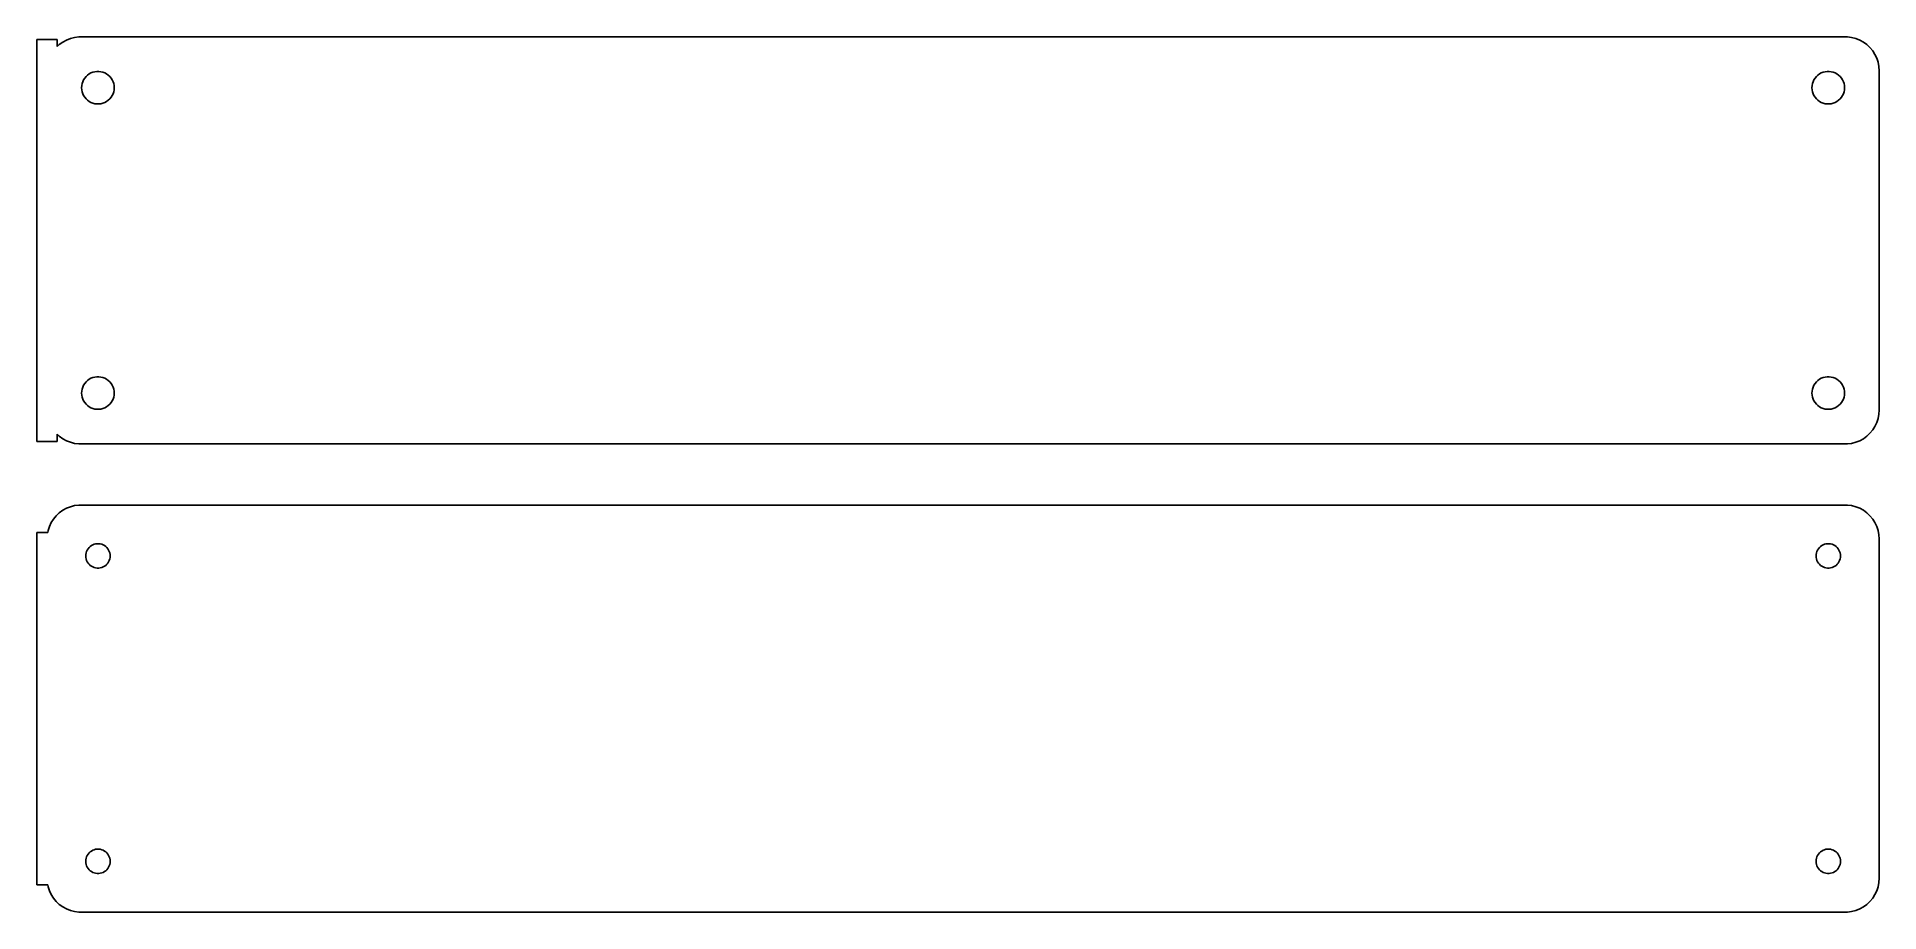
# Model space of a CAD drawing. Header units: metres. Extents: x -136 to 135, y 39 to 168.
import ezdxf

# ---------------------------------------------------------------- set-up
doc = ezdxf.new("R2010")
doc.units = ezdxf.units.M

msp = doc.modelspace()

# ---------------------------------------------------------------- linework, layer by layer
for p, q in [((-133.5, 167.615), (-136.5, 167.615)), ((-136.5, 167.615), (-136.5, 108.385)), ((-133.5, 166.559), (-133.5, 167.615)), ((-133.187, 166.853), (-133.5, 166.559)), ((-132.679, 167.222), (-133.187, 166.853)), ((-132.129, 167.524), (-132.679, 167.222)), ((-131.545, 167.755), (-132.129, 167.524)), ((-130.937, 167.911), (-131.545, 167.755)), ((-130.314, 167.99), (-130.937, 167.911)), ((130.314, 167.99), (-130.314, 167.99)), ((130.937, 167.911), (130.314, 167.99)), ((131.545, 167.755), (130.937, 167.911)), ((132.129, 167.524), (131.545, 167.755)), ((132.679, 167.222), (132.129, 167.524)), ((133.187, 166.853), (132.679, 167.222)), ((133.645, 166.423), (133.187, 166.853)), ((134.045, 165.939), (133.645, 166.423)), ((134.382, 165.409), (134.045, 165.939)), ((134.649, 164.841), (134.382, 165.409)), ((134.843, 164.243), (134.649, 164.841)), ((134.961, 163.627), (134.843, 164.243)), ((135, 163), (134.961, 163.627)), ((135, 113), (135, 163)), ((-129.9, 160.5), (-129.881, 160.801)), ((-129.881, 160.199), (-129.9, 160.5)), ((-129.881, 160.801), (-129.825, 161.097)), ((-129.825, 159.903), (-129.881, 160.199)), ((-129.825, 161.097), (-129.731, 161.383)), ((-129.731, 161.383), (-129.603, 161.656)), ((-129.603, 161.656), (-129.442, 161.911)), ((-129.442, 161.911), (-129.25, 162.143)), ((-129.25, 162.143), (-129.03, 162.349)), ((-129.03, 162.349), (-128.786, 162.526)), ((-128.786, 162.526), (-128.522, 162.672)), ((-128.522, 162.672), (-128.242, 162.783)), ((-128.242, 162.783), (-127.95, 162.857)), ((-127.95, 162.857), (-127.651, 162.895)), ((-127.651, 162.895), (-127.349, 162.895)), ((-127.349, 162.895), (-127.05, 162.857)), ((-127.05, 162.857), (-126.758, 162.783)), ((-126.758, 162.783), (-126.478, 162.672)), ((-126.478, 162.672), (-126.214, 162.526)), ((-126.214, 162.526), (-125.97, 162.349)), ((-125.97, 162.349), (-125.75, 162.143)), ((-125.75, 162.143), (-125.558, 161.911)), ((-125.558, 161.911), (-125.397, 161.656)), ((-125.397, 161.656), (-125.269, 161.383)), ((-125.269, 161.383), (-125.175, 161.097)), ((-125.175, 161.097), (-125.119, 160.801)), ((-125.119, 160.199), (-125.175, 159.903)), ((-125.119, 160.801), (-125.1, 160.5)), ((-125.1, 160.5), (-125.119, 160.199)), ((125.1, 160.5), (125.119, 160.801)), ((125.119, 160.199), (125.1, 160.5)), ((125.119, 160.801), (125.175, 161.097)), ((125.175, 159.903), (125.119, 160.199)), ((125.175, 161.097), (125.269, 161.383)), ((125.269, 161.383), (125.397, 161.656)), ((125.397, 161.656), (125.558, 161.911)), ((125.558, 161.911), (125.75, 162.143)), ((125.75, 162.143), (125.97, 162.349)), ((125.97, 162.349), (126.214, 162.526)), ((126.214, 162.526), (126.478, 162.672)), ((126.478, 162.672), (126.758, 162.783)), ((126.758, 162.783), (127.05, 162.857)), ((127.05, 162.857), (127.349, 162.895)), ((127.349, 162.895), (127.651, 162.895)), ((127.651, 162.895), (127.95, 162.857)), ((127.95, 162.857), (128.242, 162.783)), ((128.242, 162.783), (128.522, 162.672)), ((128.522, 162.672), (128.786, 162.526)), ((128.786, 162.526), (129.03, 162.349)), ((129.03, 162.349), (129.25, 162.143)), ((129.25, 162.143), (129.442, 161.911)), ((129.442, 161.911), (129.603, 161.656)), ((129.603, 161.656), (129.731, 161.383)), ((129.731, 161.383), (129.825, 161.097)), ((129.825, 161.097), (129.881, 160.801)), ((129.881, 160.199), (129.825, 159.903)), ((129.881, 160.801), (129.9, 160.5)), ((129.9, 160.5), (129.881, 160.199)), ((-129.731, 159.617), (-129.825, 159.903)), ((-129.603, 159.344), (-129.731, 159.617)), ((-129.442, 159.089), (-129.603, 159.344)), ((-129.25, 158.857), (-129.442, 159.089)), ((-129.03, 158.651), (-129.25, 158.857)), ((-128.786, 158.474), (-129.03, 158.651)), ((-128.522, 158.328), (-128.786, 158.474)), ((-128.242, 158.217), (-128.522, 158.328)), ((-127.95, 158.143), (-128.242, 158.217)), ((-127.651, 158.105), (-127.95, 158.143)), ((-127.349, 158.105), (-127.651, 158.105)), ((-127.05, 158.143), (-127.349, 158.105)), ((-126.758, 158.217), (-127.05, 158.143)), ((-126.478, 158.328), (-126.758, 158.217)), ((-126.214, 158.474), (-126.478, 158.328)), ((-125.97, 158.651), (-126.214, 158.474)), ((-125.75, 158.857), (-125.97, 158.651)), ((-125.558, 159.089), (-125.75, 158.857)), ((-125.397, 159.344), (-125.558, 159.089)), ((-125.269, 159.617), (-125.397, 159.344)), ((-125.175, 159.903), (-125.269, 159.617)), ((125.269, 159.617), (125.175, 159.903)), ((125.397, 159.344), (125.269, 159.617)), ((125.558, 159.089), (125.397, 159.344)), ((125.75, 158.857), (125.558, 159.089)), ((125.97, 158.651), (125.75, 158.857)), ((126.214, 158.474), (125.97, 158.651)), ((126.478, 158.328), (126.214, 158.474)), ((126.758, 158.217), (126.478, 158.328)), ((127.05, 158.143), (126.758, 158.217)), ((127.349, 158.105), (127.05, 158.143)), ((127.651, 158.105), (127.349, 158.105)), ((127.95, 158.143), (127.651, 158.105)), ((128.242, 158.217), (127.95, 158.143)), ((128.522, 158.328), (128.242, 158.217)), ((128.786, 158.474), (128.522, 158.328)), ((129.03, 158.651), (128.786, 158.474)), ((129.25, 158.857), (129.03, 158.651)), ((129.442, 159.089), (129.25, 158.857)), ((129.603, 159.344), (129.442, 159.089)), ((129.731, 159.617), (129.603, 159.344)), ((129.825, 159.903), (129.731, 159.617)), ((-129.603, 116.656), (-129.442, 116.911)), ((-129.442, 116.911), (-129.25, 117.143)), ((-129.25, 117.143), (-129.03, 117.349)), ((-129.03, 117.349), (-128.786, 117.526)), ((-128.786, 117.526), (-128.522, 117.672)), ((-128.522, 117.672), (-128.242, 117.783)), ((-128.242, 117.783), (-127.95, 117.857)), ((-127.95, 117.857), (-127.651, 117.895)), ((-127.651, 117.895), (-127.349, 117.895)), ((-127.349, 117.895), (-127.05, 117.857)), ((-127.05, 117.857), (-126.758, 117.783)), ((-126.758, 117.783), (-126.478, 117.672)), ((-126.478, 117.672), (-126.214, 117.526)), ((-126.214, 117.526), (-125.97, 117.349)), ((-125.97, 117.349), (-125.75, 117.143)), ((-125.75, 117.143), (-125.558, 116.911)), ((-125.558, 116.911), (-125.397, 116.656)), ((125.397, 116.656), (125.558, 116.911)), ((125.558, 116.911), (125.75, 117.143)), ((125.75, 117.143), (125.97, 117.349)), ((125.97, 117.349), (126.214, 117.526)), ((126.214, 117.526), (126.478, 117.672)), ((126.478, 117.672), (126.758, 117.783)), ((126.758, 117.783), (127.05, 117.857)), ((127.05, 117.857), (127.349, 117.895)), ((127.349, 117.895), (127.651, 117.895)), ((127.651, 117.895), (127.95, 117.857)), ((127.95, 117.857), (128.242, 117.783)), ((128.242, 117.783), (128.522, 117.672)), ((128.522, 117.672), (128.786, 117.526)), ((128.786, 117.526), (129.03, 117.349)), ((129.03, 117.349), (129.25, 117.143)), ((129.25, 117.143), (129.442, 116.911)), ((129.442, 116.911), (129.603, 116.656)), ((-129.9, 115.5), (-129.881, 115.801)), ((-129.881, 115.199), (-129.9, 115.5)), ((-129.881, 115.801), (-129.825, 116.097)), ((-129.825, 114.903), (-129.881, 115.199)), ((-129.825, 116.097), (-129.731, 116.383)), ((-129.731, 114.617), (-129.825, 114.903)), ((-129.731, 116.383), (-129.603, 116.656)), ((-129.603, 114.344), (-129.731, 114.617)), ((-129.442, 114.089), (-129.603, 114.344)), ((-129.25, 113.857), (-129.442, 114.089)), ((-125.558, 114.089), (-125.75, 113.857)), ((-125.397, 114.344), (-125.558, 114.089)), ((-125.397, 116.656), (-125.269, 116.383)), ((-125.269, 114.617), (-125.397, 114.344)), ((-125.269, 116.383), (-125.175, 116.097)), ((-125.175, 114.903), (-125.269, 114.617)), ((-125.175, 116.097), (-125.119, 115.801)), ((-125.119, 115.199), (-125.175, 114.903)), ((-125.119, 115.801), (-125.1, 115.5)), ((-125.1, 115.5), (-125.119, 115.199)), ((125.1, 115.5), (125.119, 115.801)), ((125.119, 115.199), (125.1, 115.5)), ((125.119, 115.801), (125.175, 116.097)), ((125.175, 114.903), (125.119, 115.199)), ((125.175, 116.097), (125.269, 116.383)), ((125.269, 114.617), (125.175, 114.903)), ((125.269, 116.383), (125.397, 116.656)), ((125.397, 114.344), (125.269, 114.617)), ((125.558, 114.089), (125.397, 114.344)), ((125.75, 113.857), (125.558, 114.089)), ((129.442, 114.089), (129.25, 113.857)), ((129.603, 114.344), (129.442, 114.089)), ((129.603, 116.656), (129.731, 116.383)), ((129.731, 114.617), (129.603, 114.344)), ((129.731, 116.383), (129.825, 116.097)), ((129.825, 114.903), (129.731, 114.617)), ((129.825, 116.097), (129.881, 115.801)), ((129.881, 115.199), (129.825, 114.903)), ((129.881, 115.801), (129.9, 115.5)), ((129.9, 115.5), (129.881, 115.199)), ((-129.03, 113.651), (-129.25, 113.857)), ((-128.786, 113.474), (-129.03, 113.651)), ((-128.522, 113.328), (-128.786, 113.474)), ((-128.242, 113.217), (-128.522, 113.328)), ((-127.95, 113.143), (-128.242, 113.217)), ((-127.651, 113.105), (-127.95, 113.143)), ((-127.349, 113.105), (-127.651, 113.105)), ((-127.05, 113.143), (-127.349, 113.105)), ((-126.758, 113.217), (-127.05, 113.143)), ((-126.478, 113.328), (-126.758, 113.217)), ((-126.214, 113.474), (-126.478, 113.328)), ((-125.97, 113.651), (-126.214, 113.474)), ((-125.75, 113.857), (-125.97, 113.651)), ((125.97, 113.651), (125.75, 113.857)), ((126.214, 113.474), (125.97, 113.651)), ((126.478, 113.328), (126.214, 113.474)), ((126.758, 113.217), (126.478, 113.328)), ((127.05, 113.143), (126.758, 113.217)), ((127.349, 113.105), (127.05, 113.143)), ((127.651, 113.105), (127.349, 113.105)), ((127.95, 113.143), (127.651, 113.105)), ((128.242, 113.217), (127.95, 113.143)), ((128.522, 113.328), (128.242, 113.217)), ((128.786, 113.474), (128.522, 113.328)), ((129.03, 113.651), (128.786, 113.474)), ((129.25, 113.857), (129.03, 113.651)), ((134.649, 111.159), (134.843, 111.757)), ((134.843, 111.757), (134.961, 112.373)), ((134.961, 112.373), (135, 113)), ((-133.5, 108.385), (-133.5, 109.441)), ((-133.5, 109.441), (-133.187, 109.147)), ((-133.187, 109.147), (-132.679, 108.778)), ((-132.679, 108.778), (-132.129, 108.476)), ((132.129, 108.476), (132.679, 108.778)), ((132.679, 108.778), (133.187, 109.147)), ((133.187, 109.147), (133.645, 109.577)), ((133.645, 109.577), (134.045, 110.061)), ((134.045, 110.061), (134.382, 110.591)), ((134.382, 110.591), (134.649, 111.159)), ((-136.5, 108.385), (-133.5, 108.385)), ((-132.129, 108.476), (-131.545, 108.245)), ((-131.545, 108.245), (-130.937, 108.089)), ((-130.937, 108.089), (-130.314, 108.01)), ((-130.314, 108.01), (130.314, 108.01)), ((130.314, 108.01), (130.937, 108.089)), ((130.937, 108.089), (131.545, 108.245)), ((131.545, 108.245), (132.129, 108.476)), ((-133.187, 97.8526), (-133.645, 97.4227)), ((-132.679, 98.2216), (-133.187, 97.8526)), ((-132.129, 98.5241), (-132.679, 98.2216)), ((-131.545, 98.7553), (-132.129, 98.5241)), ((-130.937, 98.9114), (-131.545, 98.7553)), ((-130.314, 98.9901), (-130.937, 98.9114)), ((130.314, 98.9901), (-130.314, 98.9901)), ((130.937, 98.9114), (130.314, 98.9901)), ((131.545, 98.7553), (130.937, 98.9114)), ((132.129, 98.5241), (131.545, 98.7553)), ((132.679, 98.2216), (132.129, 98.5241)), ((133.187, 97.8526), (132.679, 98.2216)), ((133.645, 97.4227), (133.187, 97.8526)), ((-134.843, 95.2434), (-134.9, 94.9442)), ((-134.649, 95.8406), (-134.843, 95.2434)), ((-134.382, 96.4088), (-134.649, 95.8406)), ((-134.045, 96.9389), (-134.382, 96.4088)), ((-133.645, 97.4227), (-134.045, 96.9389)), ((134.045, 96.9389), (133.645, 97.4227)), ((134.382, 96.4088), (134.045, 96.9389)), ((134.649, 95.8406), (134.382, 96.4088)), ((134.843, 95.2434), (134.649, 95.8406)), ((134.961, 94.6267), (134.843, 95.2434)), ((-134.9, 94.9442), (-136.5, 94.9442)), ((-136.5, 94.9442), (-136.5, 43.0558)), ((-129.174, 92.1626), (-129.077, 92.3672)), ((-129.077, 92.3672), (-128.956, 92.558)), ((-128.956, 92.558), (-128.812, 92.7322)), ((-128.812, 92.7322), (-128.647, 92.8869)), ((-128.647, 92.8869), (-128.464, 93.0198)), ((-128.464, 93.0198), (-128.266, 93.1287)), ((-128.266, 93.1287), (-128.056, 93.2119)), ((-128.056, 93.2119), (-127.837, 93.2681)), ((-127.837, 93.2681), (-127.613, 93.2964)), ((-127.613, 93.2964), (-127.387, 93.2964)), ((-127.387, 93.2964), (-127.163, 93.2681)), ((-127.163, 93.2681), (-126.944, 93.2119)), ((-126.944, 93.2119), (-126.734, 93.1287)), ((-126.734, 93.1287), (-126.536, 93.0198)), ((-126.536, 93.0198), (-126.353, 92.8869)), ((-126.353, 92.8869), (-126.188, 92.7322)), ((-126.188, 92.7322), (-126.044, 92.558)), ((-126.044, 92.558), (-125.923, 92.3672)), ((-125.923, 92.3672), (-125.826, 92.1626)), ((125.826, 92.1626), (125.923, 92.3672)), ((125.923, 92.3672), (126.044, 92.558)), ((126.044, 92.558), (126.188, 92.7322)), ((126.188, 92.7322), (126.353, 92.8869)), ((126.353, 92.8869), (126.536, 93.0198)), ((126.536, 93.0198), (126.734, 93.1287)), ((126.734, 93.1287), (126.944, 93.2119)), ((126.944, 93.2119), (127.163, 93.2681)), ((127.163, 93.2681), (127.387, 93.2964)), ((127.387, 93.2964), (127.613, 93.2964)), ((127.613, 93.2964), (127.837, 93.2681)), ((127.837, 93.2681), (128.056, 93.2119)), ((128.056, 93.2119), (128.266, 93.1287)), ((128.266, 93.1287), (128.464, 93.0198)), ((128.464, 93.0198), (128.647, 92.8869)), ((128.647, 92.8869), (128.812, 92.7322)), ((128.812, 92.7322), (128.956, 92.558)), ((128.956, 92.558), (129.077, 92.3672)), ((129.077, 92.3672), (129.174, 92.1626)), ((135, 94), (134.961, 94.6267)), ((135, 44), (135, 94)), ((-129.3, 91.5), (-129.286, 91.7256)), ((-129.286, 91.2744), (-129.3, 91.5)), ((-129.286, 91.7256), (-129.243, 91.9476)), ((-129.243, 91.0524), (-129.286, 91.2744)), ((-129.243, 91.9476), (-129.174, 92.1626)), ((-129.174, 90.8374), (-129.243, 91.0524)), ((-129.077, 90.6328), (-129.174, 90.8374)), ((-128.956, 90.442), (-129.077, 90.6328)), ((-128.812, 90.2678), (-128.956, 90.442)), ((-128.647, 90.1131), (-128.812, 90.2678)), ((-128.464, 89.9802), (-128.647, 90.1131)), ((-128.266, 89.8713), (-128.464, 89.9802)), ((-128.056, 89.7881), (-128.266, 89.8713)), ((-127.837, 89.7319), (-128.056, 89.7881)), ((-127.613, 89.7036), (-127.837, 89.7319)), ((-127.387, 89.7036), (-127.613, 89.7036)), ((-127.163, 89.7319), (-127.387, 89.7036)), ((-126.944, 89.7881), (-127.163, 89.7319)), ((-126.734, 89.8713), (-126.944, 89.7881)), ((-126.536, 89.9802), (-126.734, 89.8713)), ((-126.353, 90.1131), (-126.536, 89.9802)), ((-126.188, 90.2678), (-126.353, 90.1131)), ((-126.044, 90.442), (-126.188, 90.2678)), ((-125.923, 90.6328), (-126.044, 90.442)), ((-125.826, 90.8374), (-125.923, 90.6328)), ((-125.826, 92.1626), (-125.757, 91.9476)), ((-125.757, 91.0524), (-125.826, 90.8374)), ((-125.757, 91.9476), (-125.714, 91.7256)), ((-125.714, 91.2744), (-125.757, 91.0524)), ((-125.714, 91.7256), (-125.7, 91.5)), ((-125.7, 91.5), (-125.714, 91.2744)), ((125.7, 91.5), (125.714, 91.7256)), ((125.714, 91.2744), (125.7, 91.5)), ((125.714, 91.7256), (125.757, 91.9476)), ((125.757, 91.0524), (125.714, 91.2744)), ((125.757, 91.9476), (125.826, 92.1626)), ((125.826, 90.8374), (125.757, 91.0524)), ((125.923, 90.6328), (125.826, 90.8374)), ((126.044, 90.442), (125.923, 90.6328)), ((126.188, 90.2678), (126.044, 90.442)), ((126.353, 90.1131), (126.188, 90.2678)), ((126.536, 89.9802), (126.353, 90.1131)), ((126.734, 89.8713), (126.536, 89.9802)), ((126.944, 89.7881), (126.734, 89.8713)), ((127.163, 89.7319), (126.944, 89.7881)), ((127.387, 89.7036), (127.163, 89.7319)), ((127.613, 89.7036), (127.387, 89.7036)), ((127.837, 89.7319), (127.613, 89.7036)), ((128.056, 89.7881), (127.837, 89.7319)), ((128.266, 89.8713), (128.056, 89.7881)), ((128.464, 89.9802), (128.266, 89.8713)), ((128.647, 90.1131), (128.464, 89.9802)), ((128.812, 90.2678), (128.647, 90.1131)), ((128.956, 90.442), (128.812, 90.2678)), ((129.077, 90.6328), (128.956, 90.442)), ((129.174, 90.8374), (129.077, 90.6328)), ((129.174, 92.1626), (129.243, 91.9476)), ((129.243, 91.0524), (129.174, 90.8374)), ((129.243, 91.9476), (129.286, 91.7256)), ((129.286, 91.2744), (129.243, 91.0524)), ((129.286, 91.7256), (129.3, 91.5)), ((129.3, 91.5), (129.286, 91.2744)), ((-129.3, 46.5), (-129.286, 46.7256)), ((-129.286, 46.2744), (-129.3, 46.5)), ((-129.286, 46.7256), (-129.243, 46.9476)), ((-129.243, 46.0524), (-129.286, 46.2744)), ((-129.243, 46.9476), (-129.174, 47.1626)), ((-129.174, 47.1626), (-129.077, 47.3672)), ((-129.077, 47.3672), (-128.956, 47.558)), ((-128.956, 47.558), (-128.812, 47.7322)), ((-128.812, 47.7322), (-128.647, 47.8869)), ((-128.647, 47.8869), (-128.464, 48.0198)), ((-128.464, 48.0198), (-128.266, 48.1287)), ((-128.266, 48.1287), (-128.056, 48.2119)), ((-128.056, 48.2119), (-127.837, 48.2681)), ((-127.837, 48.2681), (-127.613, 48.2964)), ((-127.613, 48.2964), (-127.387, 48.2964)), ((-127.387, 48.2964), (-127.163, 48.2681)), ((-127.163, 48.2681), (-126.944, 48.2119)), ((-126.944, 48.2119), (-126.734, 48.1287)), ((-126.734, 48.1287), (-126.536, 48.0198)), ((-126.536, 48.0198), (-126.353, 47.8869)), ((-126.353, 47.8869), (-126.188, 47.7322)), ((-126.188, 47.7322), (-126.044, 47.558)), ((-126.044, 47.558), (-125.923, 47.3672)), ((-125.923, 47.3672), (-125.826, 47.1626)), ((-125.826, 47.1626), (-125.757, 46.9476)), ((-125.757, 46.9476), (-125.714, 46.7256)), ((-125.714, 46.2744), (-125.757, 46.0524)), ((-125.714, 46.7256), (-125.7, 46.5)), ((-125.7, 46.5), (-125.714, 46.2744)), ((125.7, 46.5), (125.714, 46.7256)), ((125.714, 46.2744), (125.7, 46.5)), ((125.714, 46.7256), (125.757, 46.9476)), ((125.757, 46.0524), (125.714, 46.2744)), ((125.757, 46.9476), (125.826, 47.1626)), ((125.826, 47.1626), (125.923, 47.3672)), ((125.923, 47.3672), (126.044, 47.558)), ((126.044, 47.558), (126.188, 47.7322)), ((126.188, 47.7322), (126.353, 47.8869)), ((126.353, 47.8869), (126.536, 48.0198)), ((126.536, 48.0198), (126.734, 48.1287)), ((126.734, 48.1287), (126.944, 48.2119)), ((126.944, 48.2119), (127.163, 48.2681)), ((127.163, 48.2681), (127.387, 48.2964)), ((127.387, 48.2964), (127.613, 48.2964)), ((127.613, 48.2964), (127.837, 48.2681)), ((127.837, 48.2681), (128.056, 48.2119)), ((128.056, 48.2119), (128.266, 48.1287)), ((128.266, 48.1287), (128.464, 48.0198)), ((128.464, 48.0198), (128.647, 47.8869)), ((128.647, 47.8869), (128.812, 47.7322)), ((128.812, 47.7322), (128.956, 47.558)), ((128.956, 47.558), (129.077, 47.3672)), ((129.077, 47.3672), (129.174, 47.1626)), ((129.174, 47.1626), (129.243, 46.9476)), ((129.243, 46.9476), (129.286, 46.7256)), ((129.286, 46.2744), (129.243, 46.0524)), ((129.286, 46.7256), (129.3, 46.5)), ((129.3, 46.5), (129.286, 46.2744)), ((-129.174, 45.8374), (-129.243, 46.0524)), ((-129.077, 45.6328), (-129.174, 45.8374)), ((-128.956, 45.442), (-129.077, 45.6328)), ((-128.812, 45.2678), (-128.956, 45.442)), ((-128.647, 45.1131), (-128.812, 45.2678)), ((-128.464, 44.9802), (-128.647, 45.1131)), ((-128.266, 44.8713), (-128.464, 44.9802)), ((-128.056, 44.7881), (-128.266, 44.8713)), ((-127.837, 44.7319), (-128.056, 44.7881)), ((-127.613, 44.7036), (-127.837, 44.7319)), ((-127.387, 44.7036), (-127.613, 44.7036)), ((-127.163, 44.7319), (-127.387, 44.7036)), ((-126.944, 44.7881), (-127.163, 44.7319)), ((-126.734, 44.8713), (-126.944, 44.7881)), ((-126.536, 44.9802), (-126.734, 44.8713)), ((-126.353, 45.1131), (-126.536, 44.9802)), ((-126.188, 45.2678), (-126.353, 45.1131)), ((-126.044, 45.442), (-126.188, 45.2678)), ((-125.923, 45.6328), (-126.044, 45.442)), ((-125.826, 45.8374), (-125.923, 45.6328)), ((-125.757, 46.0524), (-125.826, 45.8374)), ((125.826, 45.8374), (125.757, 46.0524)), ((125.923, 45.6328), (125.826, 45.8374)), ((126.044, 45.442), (125.923, 45.6328)), ((126.188, 45.2678), (126.044, 45.442)), ((126.353, 45.1131), (126.188, 45.2678)), ((126.536, 44.9802), (126.353, 45.1131)), ((126.734, 44.8713), (126.536, 44.9802)), ((126.944, 44.7881), (126.734, 44.8713)), ((127.163, 44.7319), (126.944, 44.7881)), ((127.387, 44.7036), (127.163, 44.7319)), ((127.613, 44.7036), (127.387, 44.7036)), ((127.837, 44.7319), (127.613, 44.7036)), ((128.056, 44.7881), (127.837, 44.7319)), ((128.266, 44.8713), (128.056, 44.7881)), ((128.464, 44.9802), (128.266, 44.8713)), ((128.647, 45.1131), (128.464, 44.9802)), ((128.812, 45.2678), (128.647, 45.1131)), ((128.956, 45.442), (128.812, 45.2678)), ((129.077, 45.6328), (128.956, 45.442)), ((129.174, 45.8374), (129.077, 45.6328)), ((129.243, 46.0524), (129.174, 45.8374)), ((134.961, 43.3733), (135, 44)), ((-136.5, 43.0558), (-134.9, 43.0558)), ((-134.9, 43.0558), (-134.843, 42.7566)), ((-134.843, 42.7566), (-134.649, 42.1594)), ((-134.649, 42.1594), (-134.382, 41.5912)), ((-134.382, 41.5912), (-134.045, 41.0611)), ((-134.045, 41.0611), (-133.645, 40.5773)), ((133.645, 40.5773), (134.045, 41.0611)), ((134.045, 41.0611), (134.382, 41.5912)), ((134.382, 41.5912), (134.649, 42.1594)), ((134.649, 42.1594), (134.843, 42.7566)), ((134.843, 42.7566), (134.961, 43.3733)), ((-133.645, 40.5773), (-133.187, 40.1474)), ((-133.187, 40.1474), (-132.679, 39.7784)), ((-132.679, 39.7784), (-132.129, 39.4759)), ((-132.129, 39.4759), (-131.545, 39.2447)), ((-131.545, 39.2447), (-130.937, 39.0886)), ((-130.937, 39.0886), (-130.314, 39.0099)), ((-130.314, 39.0099), (130.314, 39.0099)), ((130.314, 39.0099), (130.937, 39.0886)), ((130.937, 39.0886), (131.545, 39.2447)), ((131.545, 39.2447), (132.129, 39.4759)), ((132.129, 39.4759), (132.679, 39.7784)), ((132.679, 39.7784), (133.187, 40.1474)), ((133.187, 40.1474), (133.645, 40.5773))]:
    msp.add_line(p, q)

doc.saveas('drawing.dxf')
